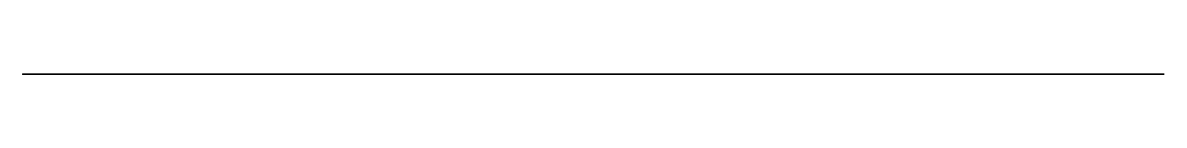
# Model space of a CAD drawing. Header units: centimetres. Extents: x 0 to 13.4, y 0 to 0.
import ezdxf

# ---------------------------------------------------------------- set-up
doc = ezdxf.new("R2010")
doc.units = ezdxf.units.CM
doc.header["$MEASUREMENT"] = 0
doc.layers.add('ISA Interconnect v3_Sketch1', color=7, linetype='Continuous')

msp = doc.modelspace()

# ---------------------------------------------------------------- linework, layer by layer
at = {"layer": 'ISA Interconnect v3_Sketch1'}
for p, q in [((4.8, 0), (0, 0)), ((0, 0), (0, 0, -2.32)), ((0, 0, -2.32), (4.8, 0, -2.32)), ((0.425, 0, -1.16), (9.2, 0, -1.16)), ((4.8, 0, -1.56), (4.8, 0, -2.32)), ((5.34, 0, -1.56), (4.8, 0, -1.56)), ((5.34, 0, -0.76), (4.8, 0, -0.76)), ((4.8, 0, -0.76), (4.8, 0)), ((5.34, 0), (5.34, 0, -0.76)), ((5.34, 0, -2.32), (13.45, 0, -2.32)), ((13.45, 0), (5.34, 0)), ((5.34, 0, -2.32), (5.34, 0, -1.56)), ((13.45, 0, -2.32), (13.45, 0))]:
    msp.add_line(p, q, dxfattribs=at)
msp.add_point((0, 0), dxfattribs=at)

doc.saveas('drawing.dxf')
